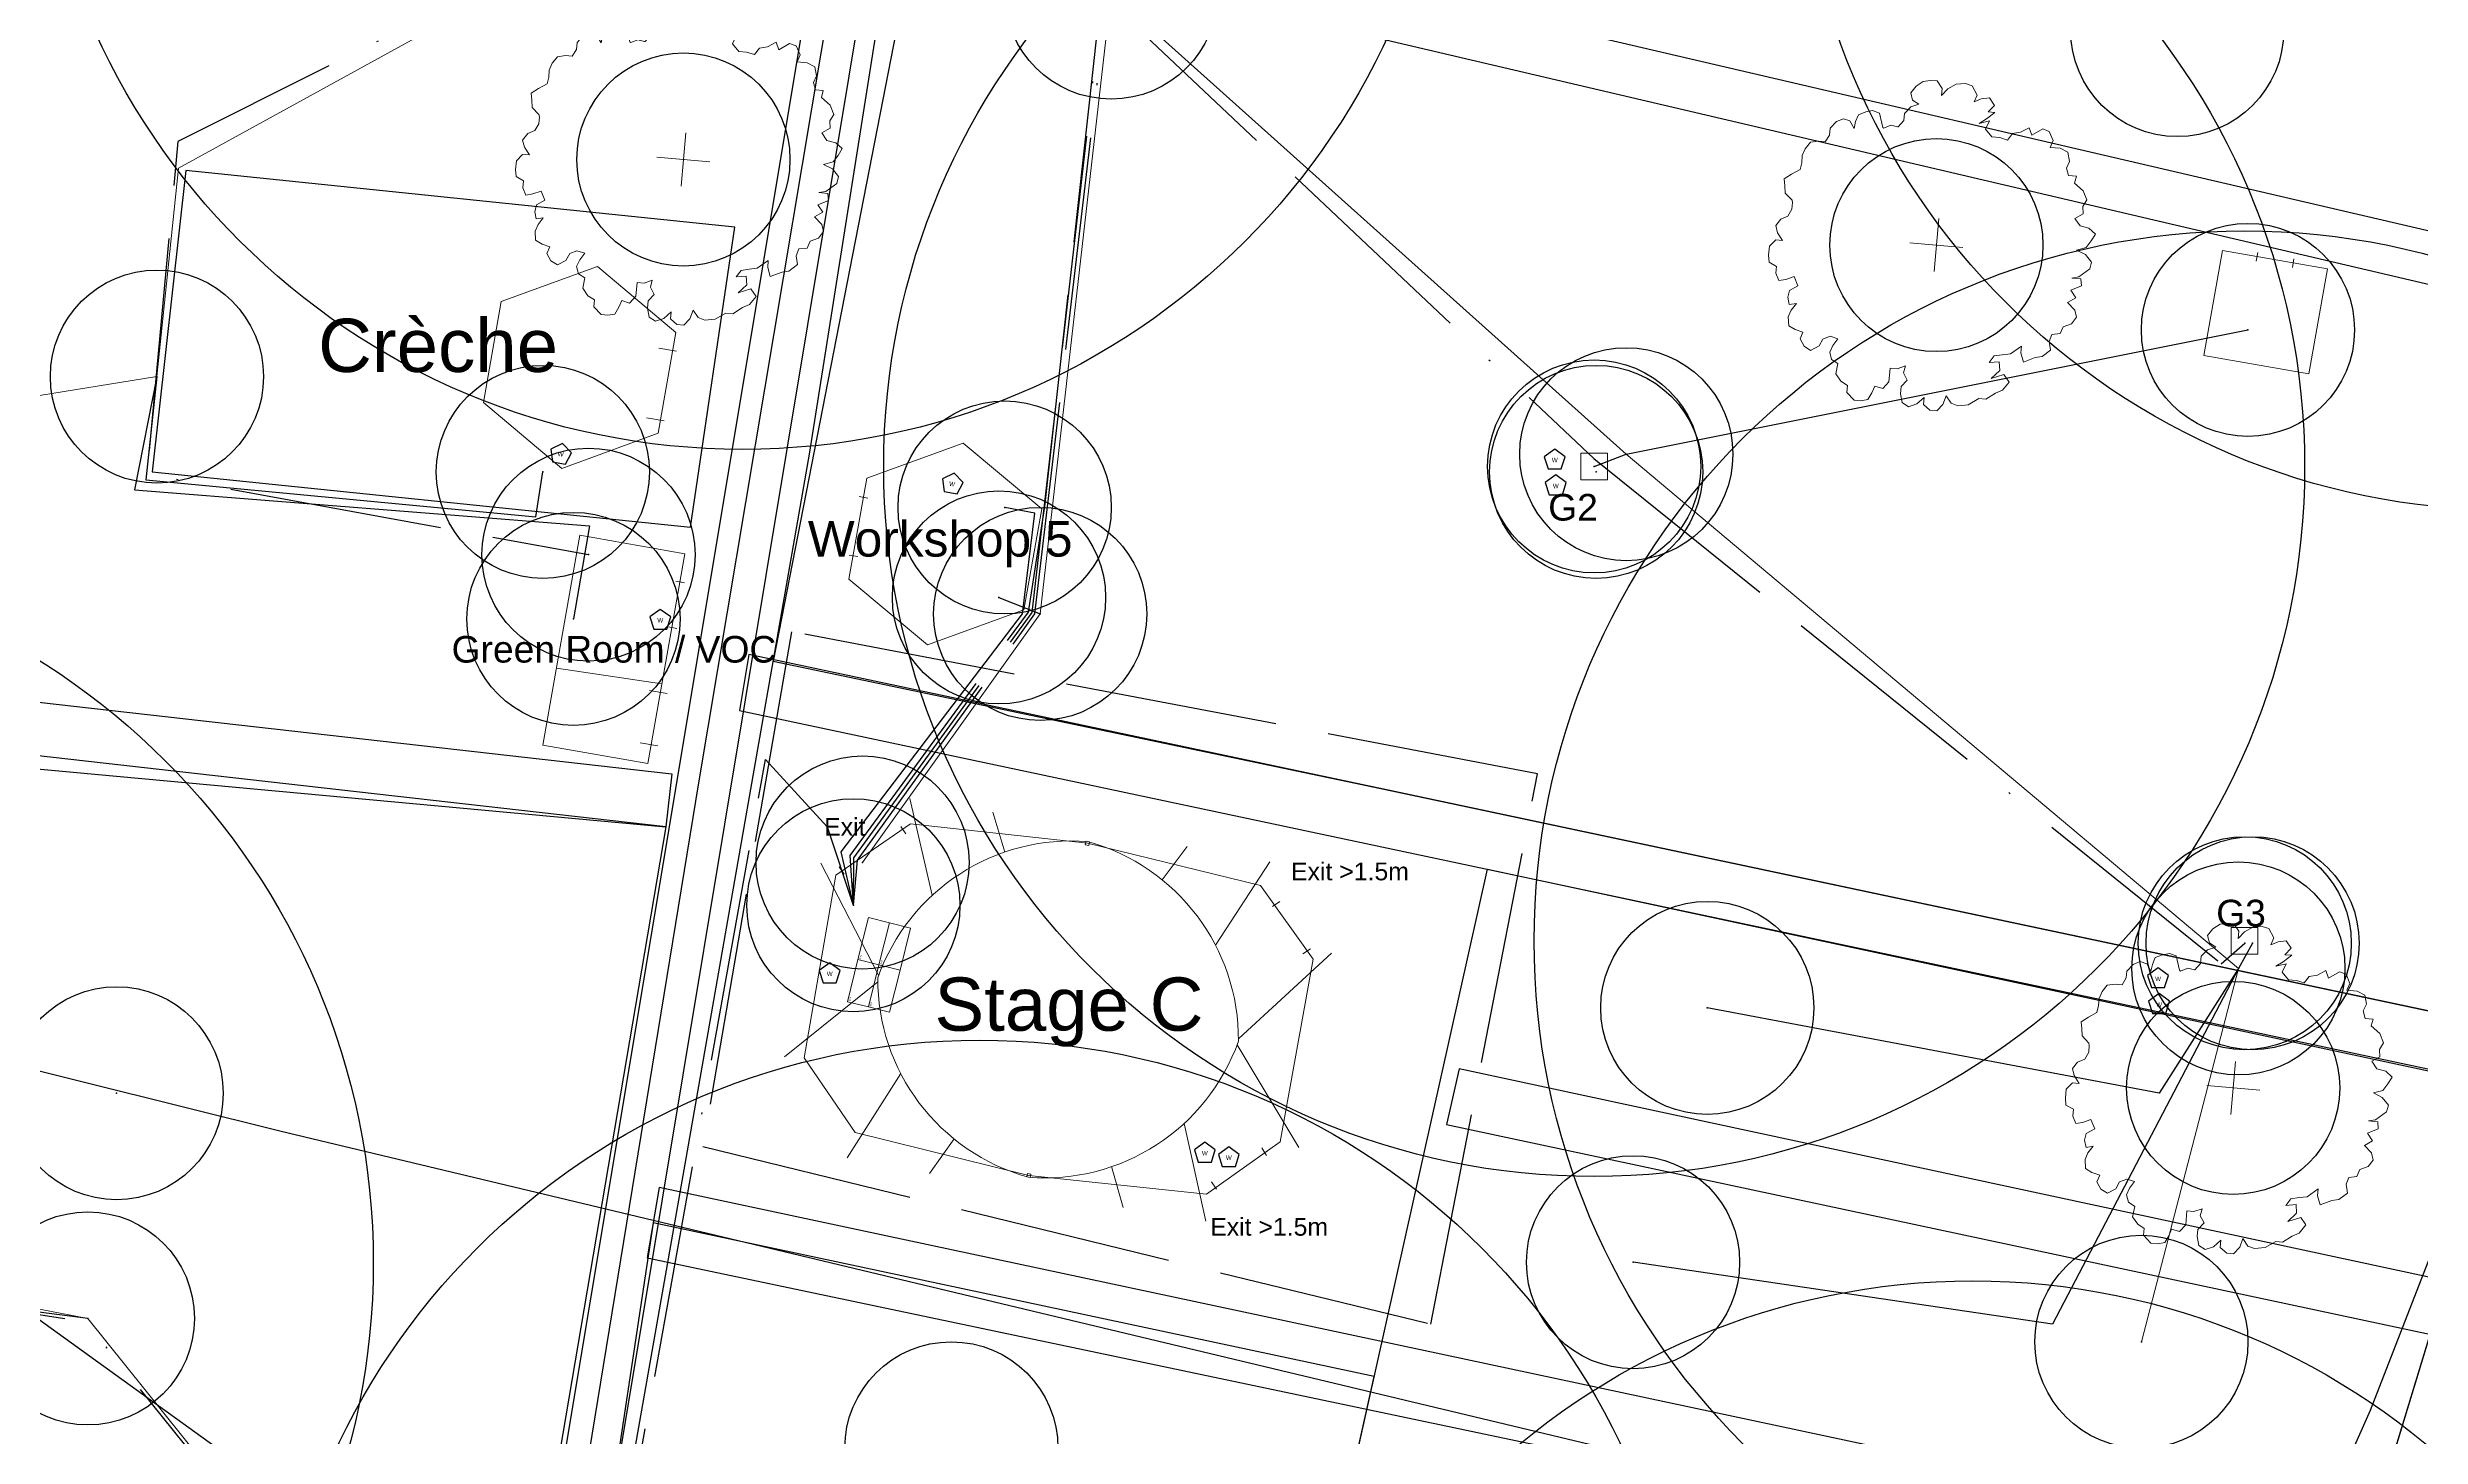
# Model space of a CAD drawing. Header units: metres. Extents: x 372109 to 376137, y 236217 to 239160.
# Drawn here: x 374134.1 to 374267.7, y 238055.7 to 238133.9 of the extents above; entities that cross this region are included whole.
import ezdxf

# ---------------------------------------------------------------- set-up
doc = ezdxf.new("R2010")
doc.units = ezdxf.units.M
doc.header["$MEASUREMENT"] = 0
doc.header["$PDMODE"] = 32
doc.header["$PDSIZE"] = 12
for name, pattern in [('ACAD_ISO02W100', [15, 12, -3]), ('ACAD_ISO05W100', [33, 24, -3, 0, -3, 0, -3]), ('ACAD_ISO11W100', [33, 12, -3, 12, -3, 0, -3])]:
    doc.linetypes.add(name, pattern=pattern)
for name, color, linetype, lineweight, true_color in [('Areas ... Camping', 96, 'Continuous', 25, 0x008000), ('Fire ... Water Extinguisher', 1, 'Continuous', 25, 0xff0000), ('Heras (internal)', 16, 'Continuous', 25, 0x800000), ('Labels', 18, 'Continuous', 25, 0x000000), ('License ... Film', 6, 'ACAD_ISO02W100', 25, 0xff00ff), ('Lighting ... Festoon', 4, 'Continuous', 25, 0x00ffff), ('Natural ... Tree Symbols', 96, 'Continuous', 5, 0x008000), ('Natural ... Trees', 96, 'Continuous', 25, 0x008000), ('NOC ... Copper', 9, 'ACAD_ISO05W100', 25, 0xc0c0c0), ('NOC ... DK', 18, 'Continuous', 13, 0x000000), ('NOC ... DK Names', 18, 'Continuous', 25, 0x000000), ('NOC ... DK Radius', 216, 'Continuous', 25, 0x800080), ('NOC ... Fibre', 2, 'ACAD_ISO11W100', 25, 0xffff00), ('NOC ... Switch', 30, 'Continuous', 25, 0xff7f00), ('Paths ... Fire', 253, 'Continuous', 25, 0xa0a0a4), ('Paths ... Trackway', 9, 'Continuous', 25, 0xc0c0c0), ('Power ... 16', 4, 'Continuous', 25, 0x00ffff), ('Power ... 32', 5, 'Continuous', 25, 0x0000ff), ('Power ... 63-3', 20, 'Continuous', 13, 0xfd5b07), ('Power ... Distro', 3, 'Continuous', 25, 0x00ff00), ('Services ... Comms ... Ducts', 3, 'Continuous', 25, 0x00ff00), ('Services ... Comms ... Manholes', 3, 'Continuous', 25, 0x00ff00), ('Services ... Water Lines', 5, 'Continuous', 25, 0x0000ff), ('Streets', 18, 'Continuous', 25, 0x000000), ('Structures', 18, 'Continuous', 18, 0x000000), ('Structures ... Exits', 18, 'Continuous', 5, 0x000000), ('Structures ... Guys & Poles', 253, 'Continuous', 9, 0xa0a0a4), ('Structures ... Internal', 9, 'Continuous', 0, 0xc0c0c0)]:
    doc.layers.add(name, color=color, linetype=linetype, lineweight=lineweight, true_color=true_color)
doc.styles.add('textstyle113', font='Arial.ttf')
doc.styles.add('textstyle116', font='Arial.ttf')
doc.styles.add('textstyle117', font='Arial.ttf')
doc.styles.add('textstyle12', font='')
doc.styles.add('textstyle17', font='Arial.ttf')
doc.styles.add('textstyle51', font='Arial.ttf')
doc.styles.add('textstyle52', font='Arial.ttf')
doc.styles.add('textstyle63', font='Arial.ttf')
doc.styles.add('textstyle77', font='Arial.ttf')
doc.styles.add('textstyle81', font='Arial.ttf')
doc.styles.add('textstyle82', font='Arial.ttf')
doc.styles.get('textstyle12').set_extended_font_data('Liberation Sans')

# ---------------------------------------------------------------- blocks, each defined once
blk = doc.blocks.new('Fire Extinguisher - Water')
at = {"layer": 'Fire ... Water Extinguisher'}
for p, q in [((0, 0.62), (-0.59, 0.19)), ((-0.59, 0.19), (-0.37, -0.5)), ((0.59, 0.19), (0, 0.62)), ((0.37, -0.5), (0.59, 0.19)), ((-0.37, -0.5), (0.37, -0.5))]:
    blk.add_line(p, q, dxfattribs=at)
at = {"layer": 'Fire ... Water Extinguisher', "insert": (0, 0), "char_height": 0.05, "attachment_point": 5, "style": 'textstyle17'}
blk.add_mtext('\\H0.25;W', dxfattribs=at)
blk = doc.blocks.new('Hex 10x12')
at = {"layer": 'Structures', "flags": 128}
blk.add_lwpolyline([(2.89, 5), (-2.89, 5), (-5.77, 0), (-2.89, -5), (2.89, -5), (5.77, 0)], close=True, dxfattribs=at)
blk = doc.blocks.new('Clearspan 6x12')
at = {"layer": 'Structures', "flags": 128}
blk.add_lwpolyline([(-6, -3), (6, -3), (6, 3), (-6, 3)], close=True, dxfattribs=at)
blk = doc.blocks.new('Tree')
at = {"layer": 'Natural ... Tree Symbols', "linetype": 'ByBlock'}
for p, q in [((0, -1.5), (0, 1.5)), ((-1.5, 0), (1.5, 0))]:
    blk.add_line(p, q, dxfattribs=at)
blk.add_lwpolyline([(-0.97, -7.72), (-1.22, -7.33), (-1.15, -6.93), (-1.6, -7.13), (-1.99, -7.13), (-1.99, -7.91), (-2.31, -8.32), (-2.76, -8.22), (-2.89, -8.61), (-3.08, -9.01), (-3.47, -9.11), (-3.85, -9.11), (-4.3, -8.71), (-4.3, -8.32), (-4.69, -8.11), (-5.01, -7.72), (-4.94, -7.13), (-5.32, -6.93), (-5.46, -6.53), (-5.32, -6.14), (-5.07, -5.74), (-5.52, -5.64), (-5.91, -5.83), (-6.09, -6.24), (-6.54, -6.53), (-6.93, -6.33), (-7.19, -5.94), (-7.06, -5.55), (-7.51, -5.44), (-7.89, -5.25), (-7.96, -4.75), (-7.83, -4.36), (-7.57, -3.96), (-7.96, -4.06), (-8.08, -3.66), (-8.02, -3.27), (-7.57, -2.97), (-7.83, -2.47), (-8.28, -2.67), (-8.66, -2.77), (-8.86, -2.37), (-8.86, -1.98), (-9.3, -1.78), (-9.36, -1.39), (-9.36, -0.89), (-9.04, -0.5), (-8.66, -0.5), (-8.98, -0.09), (-9.11, 0.3), (-8.86, 0.69), (-8.47, 0.89), (-8.28, 1.3), (-8.28, 1.69), (-8.32, 1.81), (-8.73, 2.18), (-8.79, 2.58), (-8.86, 2.97), (-8.47, 3.27), (-8.02, 3.57), (-7.96, 3.96), (-7.96, 4.36), (-7.83, 4.76), (-7.57, 5.15), (-7.12, 5.25), (-6.74, 5.25), (-6.54, 5.65), (-6.54, 6.04), (-6.22, 6.44), (-5.84, 6.63), (-5.46, 6.54), (-5.19, 6.14), (-5.14, 6.54), (-5.01, 6.93), (-4.62, 7.13), (-4.24, 7.23), (-3.85, 7.13), (-3.59, 6.34), (-3.53, 6.3), (-3.14, 6.5), (-2.76, 6.44), (-2.73, 6.44), (-2.44, 6.83), (-2.44, 7.23), (-2.12, 7.63), (-1.67, 7.82), (-2.05, 8.02), (-2.19, 8.42), (-1.92, 8.82), (-1.54, 9.12), (-1.15, 9.21), (-0.77, 9.21), (-0.45, 8.82), (-0.45, 8.42), (-0.13, 8.82), (0.32, 9.12), (0.83, 9.21), (1.22, 9.12), (1.54, 8.62), (1.41, 8.22), (1.8, 8.42), (2.25, 8.52), (2.57, 8.12), (2.25, 7.73), (2.63, 7.73), (2.18, 7.33), (1.8, 7.04), (2.37, 7.23), (2.18, 6.74), (2.57, 6.34), (3.02, 6.34), (3.47, 6.24), (3.72, 6.63), (4.17, 6.74), (4.62, 7.04), (4.81, 6.63), (5.39, 7.04), (5.77, 6.93), (6.03, 6.44), (5.9, 6.04), (6.47, 6.04), (6.92, 5.85), (7.06, 5.35), (6.92, 4.96), (7.06, 4.55), (7.51, 4.55), (7.44, 4.16), (7.96, 3.77), (8.21, 3.27), (8.02, 2.88), (8.08, 2.47), (7.64, 2.18), (7.96, 1.78), (8.47, 1.69), (8.86, 1.39), (8.66, 0.99), (8.41, 0.6), (7.89, 0.41), (8.41, 0.2), (8.79, -0.2), (8.72, -0.59), (8.14, -1.09), (7.76, -1.19), (8.27, -1.19), (8.34, -1.58), (7.76, -1.88), (8.08, -2.28), (7.64, -2.58), (8.08, -2.97), (8.21, -3.36), (7.96, -3.75), (7.51, -3.96), (7.37, -4.36), (6.92, -4.45), (6.8, -4.85), (6.92, -5.34), (6.47, -5.74), (6.09, -5.83), (5.45, -6.14), (5.26, -5.64), (5.26, -5.25), (4.68, -5.74), (4.23, -5.83), (3.78, -5.94), (3.53, -6.33), (4.1, -6.24), (4.17, -6.72), (3.72, -7.22), (4.42, -6.93), (4.75, -7.33), (4.42, -7.82), (4.04, -8.02), (3.53, -8.41), (3.14, -8.41), (2.57, -8.8), (1.99, -8.91), (1.6, -8.8), (1.28, -8.41), (1.15, -8.91), (0.83, -9.3), (0.45, -9.3), (0.06, -9.01), (0.06, -8.61), (-0.32, -9.01), (-0.77, -9.21), (-1.15, -9.01), (-1.29, -8.52), (-1.29, -8.11)], close=True, dxfattribs=at)
blk = doc.blocks.new('4x8ft stage')
at = {"layer": 'Structures ... Internal'}
for p, q in [((1.22, 0.61), (-1.22, 0.61)), ((-1.22, 0.61), (-1.22, -0.61)), ((1.22, -0.61), (1.22, 0.61)), ((-1.22, -0.61), (1.22, -0.61))]:
    blk.add_line(p, q, dxfattribs=at)
at = {"layer": 'Structures ... Internal', "insert": (-1.17, 0.56), "char_height": 0.1, "attachment_point": 1, "style": 'textstyle12'}
blk.add_mtext('4×8', dxfattribs=at)
blk = doc.blocks.new('Clearspan 6x6')
at = {"layer": 'Structures', "flags": 128}
blk.add_lwpolyline([(3, -3), (3, 3), (-3, 3), (-3, -3)], close=True, dxfattribs=at)

msp = doc.modelspace()

# ---------------------------------------------------------------- linework, layer by layer
at = {"layer": 'Areas ... Camping', "flags": 128}
for points in [[(374296.04, 238185.54), (374285.79, 238176.94), (374281, 238167), (374255.24, 238173.34), (374225, 238173), (374212, 238157), (374187, 238161), (374174.96, 238099.34), (374208.82, 238092.24), (374290, 238075), (374298.98, 238104.65), (374308.05, 238140.24), (374311.57, 238159.23), (374311.85, 238165.91), (374311.73, 238167.9), (374310.19, 238172.92), (374296.04, 238185.54)], [(374061, 238063), (374069.15, 238090.77), (374071.45, 238099.01), (374168.92, 238090.01), (374161.58, 238046.76), (374061, 238063)], [(374215.18, 238087.62), (374288.39, 238071.92), (374267.33, 238014.56), (374265.65, 238010.07), (374245, 238014), (374242.5, 238006.57), (374239.41, 237997.06), (374199.22, 238005.1), (374185, 237946), (374152, 237952), (374149.28, 237952.62), (374165.03, 238048.69), (374204.79, 238041.01)], [(374208.81, 238059.04), (374168.21, 238067.71), (374165.33, 238048.63), (374204.79, 238041.01), (374208.81, 238059.04), (374208.81, 238059.04)]]:
    msp.add_lwpolyline(points, close=True, dxfattribs=at)
at = {"layer": 'Heras (internal)'}
for p, q in [((374141.89, 238126.98), (374140, 238110)), ((374172.8, 238123.79), (374141.89, 238126.98)), ((374170.31, 238106.88), (374172.8, 238123.79)), ((374140, 238110), (374170.31, 238106.88))]:
    msp.add_line(p, q, dxfattribs=at)
at = {"layer": 'License ... Film'}
for p, q in [((374176, 238101), (374171, 238072)), ((374218, 238093), (374176, 238101)), ((374212, 238062), (374218, 238093)), ((374171, 238072), (374212, 238062))]:
    msp.add_line(p, q, dxfattribs=at)
at = {"layer": 'Lighting ... Festoon', "flags": 128}
msp.add_lwpolyline([(374297, 238182), (374278, 238191), (374243, 238199), (374219, 238199), (374191, 238196), (374185.77, 238166.57), (374177, 238111), (374170, 238071), (374164, 238037), (374157, 237995), (374147, 237936)], dxfattribs=at)
at = {"layer": 'Natural ... Trees'}
for p in [(374169.91, 238127.6), (374240.46, 238122.78), (374257.17, 238075.3)]:
    msp.add_point(p, dxfattribs=at)
at = {"layer": 'NOC ... Copper'}
msp.add_lwpolyline([(374179.48, 238085.59), (374178.8, 238088.6), (374189, 238102), (374189.69, 238107.68), (374188, 238108)], dxfattribs=at)
at = {"layer": 'NOC ... DK', "flags": 128}
for points in [[(374220.44, 238109.56), (374221.94, 238109.56), (374221.94, 238111.06), (374220.44, 238111.06)], [(374257.06, 238082.83), (374258.56, 238082.83), (374258.56, 238084.33), (374257.06, 238084.33)]]:
    msp.add_lwpolyline(points, close=True, dxfattribs=at)
at = {"layer": 'NOC ... DK Radius'}
for centre in [(374173.24, 238151.27), (374272.65, 238147.84), (374221.19, 238110.31), (374257.81, 238083.58), (374112.45, 238065.45), (374186.58, 238037.99), (374242.51, 238024.43)]:
    msp.add_circle(centre, 40, dxfattribs=at)
at = {"layer": 'NOC ... Fibre'}
for points in [[(374179.48, 238085.59), (374179.51, 238088.27), (374189.55, 238102.09), (374193.6, 238137.5), (374212.32, 238168.45), (374207.88, 238171.65), (374209.87, 238187.85), (374198, 238187)], [(374179.48, 238085.59), (374179.72, 238088.13), (374189.7, 238102), (374193.8, 238136.9), (374188.4, 238141.2), (374183.5, 238142.49), (374177.87, 238143.88), (374176.64, 238143.64), (374171.79, 238143.51), (374171.67, 238150.69), (374173.24, 238151.27)], [(374179.48, 238085.59), (374179.3, 238088.4), (374189.35, 238102.11), (374190.26, 238108.05), (374193.45, 238136.91), (374221.17, 238110.75)], [(374221.17, 238110.75), (374256.5, 238082.3), (374257.82, 238083.45)]]:
    msp.add_lwpolyline(points, dxfattribs=at)
at = {"layer": 'NOC ... Fibre', "flags": 128}
for points in [[(374173.24, 238151.27), (374171.28, 238150.93), (374171.12, 238143.5), (374141.45, 238128.61), (374139.71, 238109.9), (374164.57, 238105.34)], [(374242, 237983), (374243.03, 237980.29), (374247.38, 237993.7), (374251, 238005), (374263.29, 238045.08), (374277.55, 238091.96), (374285.14, 238116.87), (374295.71, 238145.95), (374295.5, 238146.3), (374295.14, 238146.15)], [(374242, 237983), (374243.8, 237983), (374246, 237992), (374225.72, 237997.46), (374199.02, 238004.12), (374159.83, 238011.96), (374174.54, 238093.81), (374178, 238090), (374179.48, 238085.59)], [(374144.3, 238015.49), (374153.5, 238013.8), (374156.5, 238037), (374136.3, 238062.1), (374112.26, 238065.79)]]:
    msp.add_lwpolyline(points, dxfattribs=at)
at = {"layer": 'NOC ... Switch'}
for p in [(374221.3, 238110), (374188, 238108), (374164.57, 238105.34), (374179.48, 238085.59), (374257.82, 238083.45)]:
    msp.add_point(p, dxfattribs=at)
at = {"layer": 'Paths ... Fire', "flags": 128}
for points in [[(374301.48, 238115.83), (374300.74, 238112.92), (374180.63, 238141.11), (374181.1, 238143.9), (374301.49, 238115.83)], [(374173.07, 238096.57), (374289, 238071.95), (374290, 238075), (374173.6, 238099.72)], [(374168.54, 238069.69), (374167.88, 238065.73), (374278.15, 238042.52), (374279.54, 238046.02)]]:
    msp.add_lwpolyline(points, close=True, dxfattribs=at)
msp.add_lwpolyline([(374285.14, 238061), (374213.58, 238076.37), (374212.88, 238073.24), (374284.15, 238058.04), (374285.14, 238061)], dxfattribs=at)
at = {"layer": 'Paths ... Trackway', "flags": 128}
for points in [[(374146.54, 237935.52), (374143.49, 237936.11), (374186.78, 238196.07), (374189.9, 238196.4), (374189.74, 238195.57)], [(374116, 238096), (374116.34, 238098.98), (374169.26, 238092.99), (374168.92, 238090.01)]]:
    msp.add_lwpolyline(points, close=True, dxfattribs=at)
at = {"layer": 'Power ... 16'}
msp.add_line((374136.38, 238062.32), (374112.22, 238065.38), dxfattribs=at)
at = {"layer": 'Power ... 32'}
for p, q in [((374223, 238111), (374258, 238118)), ((374221.19, 238110.31), (374223, 238111)), ((374187.68, 238102.93), (374190, 238102)), ((374258.26, 238083.45), (374257.46, 238082.03))]:
    msp.add_line(p, q, dxfattribs=at)
at = {"layer": 'Power ... 32', "flags": 128}
for points in [[(374140.27, 238115.37), (374139, 238109), (374164.62, 238106.97), (374163.72, 238101.72)], [(374140.27, 238115.37), (374139.65, 238109.56), (374161.61, 238107.47), (374162, 238110)], [(374257.46, 238082.03), (374247, 238062), (374223.38, 238065.48)], [(374257.46, 238082.03), (374253, 238075), (374227.56, 238079.81)]]:
    msp.add_lwpolyline(points, dxfattribs=at)
at = {"layer": 'Power ... 63-3'}
for p, q in [((374223, 238111), (374257.46, 238082.03)), ((374257.46, 238082.03), (374252, 238061))]:
    msp.add_line(p, q, dxfattribs=at)
at = {"layer": 'Power ... 63-3', "flags": 128}
for points in [[(374174, 238145), (374141.48, 238127.11), (374140.27, 238115.37)], [(374194, 238137), (374190, 238102)], [(374194, 238137), (374223, 238111)], [(374140.27, 238115.37), (374121.82, 238112.39), (374111.72, 238114.54), (374110.64, 238110.17)], [(374190, 238102), (374180, 238088)], [(374136.38, 238062.32), (374114.86, 238066.47), (374093.51, 238069.36)], [(374154, 238014), (374154, 238014), (374156.71, 238036.99), (374136.38, 238062.32)]]:
    msp.add_lwpolyline(points, dxfattribs=at)
at = {"layer": 'Power ... Distro'}
for p in [(374194, 238137), (374254.02, 238134.89), (374258, 238118), (374140.27, 238115.37), (374162, 238110), (374221.19, 238110.31), (374223, 238111), (374163.72, 238101.72), (374187.68, 238102.93), (374190, 238102), (374180, 238088), (374258.26, 238083.45), (374257.46, 238082.03), (374227.56, 238079.81), (374223.38, 238065.48), (374136.38, 238062.32), (374252, 238061), (374185, 238055)]:
    msp.add_point(p, dxfattribs=at)
at = {"layer": 'Services ... Comms ... Ducts'}
for points in [[(374152.29, 237711.93), (374161.84, 237755.27), (374168.52, 237786.56), (374174.41, 237807.42), (374185.25, 237823.94), (374205, 237860), (374215.44, 237890.77), (374224.95, 237918.67), (374243.03, 237980.29), (374250.63, 238003.72), (374263.29, 238045.08), (374285.13, 238116.84), (374295.71, 238145.95), (374318.56, 238202.15), (374333.72, 238248.29), (374337.01, 238284.26), (374343.96, 238336.67), (374350.11, 238381.6), (374354.29, 238435.53), (374303.85, 238444.18), (374237.27, 238454.46)], [(374263.29, 238045.08), (374147.26, 238072.85), (374069.51, 238092.23)]]:
    msp.add_lwpolyline(points, dxfattribs=at)
at = {"layer": 'Services ... Comms ... Manholes'}
msp.add_point((374138, 238075), dxfattribs=at)
at = {"layer": 'Services ... Water Lines'}
for points in [[(374148.09, 237704.75), (374156.87, 237758.16), (374173.69, 237813.4), (374183.94, 237845.23), (374197.84, 237887.42), (374215.64, 237928.14), (374241.74, 238004.96), (374264.9, 238057.15), (374286.12, 238111.78), (374299.78, 238171.53), (374315.01, 238192.29), (374323.19, 238234.94), (374338.55, 238287.61), (374351.24, 238357.85), (374354.41, 238438.57), (374408.79, 238537.1), (374457.08, 238633.43)], [(374077.4, 238104.94), (374088.13, 238095.09), (374211.49, 238006.06), (374293.44, 237961.19), (374355.87, 237968.02)]]:
    msp.add_lwpolyline(points, dxfattribs=at)
at = {"layer": 'Streets', "flags": 128}
msp.add_lwpolyline([(374144.6, 237933.86), (374146.09, 237945.72), (374151, 237972), (374156, 238002), (374170.78, 238092.49), (374187.75, 238193.76), (374188.32, 238198.01)], dxfattribs=at)
at = {"layer": 'Structures'}
for p, q in [((374182.43, 238089.61), (374182.15, 238090.02)), ((374178.96, 238087.34), (374178.68, 238087.76))]:
    msp.add_line(p, q, dxfattribs=at)
at = {"layer": 'Structures', "flags": 128}
msp.add_lwpolyline([(374189.36, 238070.37), (374179.59, 238072.79), (374176.71, 238076.99), (374178.49, 238087.29), (374182.7, 238090.18), (374192.66, 238089.08), (374202.4, 238086.71), (374205.36, 238082.55), (374203.51, 238072.27), (374199.37, 238069.31)], close=True, dxfattribs=at)
at = {"layer": 'Structures ... Exits'}
for p, q in [((374258.55, 238122.36), (374258.46, 238121.87)), ((374260.58, 238122.01), (374260.5, 238121.51)), ((374169.52, 238116.81), (374168.53, 238116.98)), ((374168.82, 238112.87), (374167.84, 238113.04)), ((374179.81, 238108.62), (374180.3, 238108.53)), ((374179.25, 238105.32), (374179.74, 238105.23)), ((374169.98, 238103.76), (374169.49, 238103.85)), ((374169.55, 238101.18), (374169.06, 238101.27)), ((374162.76, 238098.94), (374168.7, 238098.06)), ((374168.99, 238097.52), (374168.01, 238097.69)), ((374168.47, 238094.57), (374167.48, 238094.74)), ((374203.07, 238085.53), (374203.49, 238085.81)), ((374204.79, 238082.86), (374205.21, 238083.14)), ((374202.47, 238071.92), (374202.75, 238071.5)), ((374199.64, 238070.01), (374199.92, 238069.59))]:
    msp.add_line(p, q, dxfattribs=at)
at = {"layer": 'Structures ... Guys & Poles'}
for p, q in [((374183.92, 238086.15), (374182.66, 238091.6)), ((374188, 238088.58), (374187.33, 238090.83)), ((374180.9, 238081.66), (374177.64, 238087.97)), ((374196.87, 238087.02), (374198.27, 238088.91)), ((374199.87, 238083.34), (374202.92, 238088.03)), ((374201.18, 238078.08), (374206.4, 238082.9)), ((374180.86, 238081.28), (374175.61, 238077.06)), ((374201.09, 238077.72), (374204.57, 238071.95)), ((374182.15, 238076.11), (374179.13, 238071.36)), ((374198.1, 238073.3), (374199.32, 238067.8)), ((374185.16, 238072.43), (374183.76, 238070.48)), ((374194.02, 238070.87), (374194.67, 238068.56))]:
    msp.add_line(p, q, dxfattribs=at)
at = {"layer": 'Structures ... Guys & Poles', "flags": 128}
msp.add_lwpolyline([(374192.68, 238089.18, 0.339454), (374180.86, 238081.51, 0.339454), (374189.34, 238070.27, 0.339454), (374201.16, 238077.93, 0.339454)], format="xyb", close=True, dxfattribs=at)
for points in [[(374192.54, 238089), (374192.74, 238088.96), (374192.78, 238089.16), (374192.58, 238089.2)], [(374189.25, 238070.29), (374189.44, 238070.25), (374189.48, 238070.45), (374189.28, 238070.48)]]:
    msp.add_lwpolyline(points, close=True, dxfattribs=at)

# ---------------------------------------------------------------- block references
at = {"layer": 'Fire ... Water Extinguisher', "rotation": 349.9999999999999}
for p in [(374163, 238111), (374185.04, 238109.32)]:
    msp.add_blockref('Fire Extinguisher - Water', p, dxfattribs=at)
at = {"layer": 'Fire ... Water Extinguisher'}
for p in [(374218.97, 238110.67), (374219.03, 238109.21), (374168.61, 238101.64), (374178.15, 238081.73), (374252.94, 238081.45), (374253, 238080), (374199.27, 238071.62), (374200.62, 238071.37)]:
    msp.add_blockref('Fire Extinguisher - Water', p, dxfattribs=at)
at = {"layer": 'Natural ... Tree Symbols', "rotation": 355}
for p in [(374169.91, 238127.6), (374240.46, 238122.78), (374257.17, 238075.3)]:
    msp.add_blockref('Tree', p, dxfattribs=at)
at = {"layer": 'Structures'}
for name, p, rotation in [('Hex 10x12', (374164.07, 238115.89), 20), ('Clearspan 6x6', (374259, 238119), 349.9999999999999), ('Hex 10x12', (374184.66, 238105.94), 80), ('Clearspan 6x12', (374166, 238100), 79.9999999999999)]:
    msp.add_blockref(name, p, dxfattribs=dict(at, rotation=rotation))
at = {"layer": 'Structures ... Internal', "rotation": 76.00000000000001, "row_count": 2, "column_count": 2, "row_spacing": 1.22, "column_spacing": 2.44}
msp.add_blockref('4x8ft stage', (374181.22, 238080.9), dxfattribs=at)

# ---------------------------------------------------------------- texts
at = {"layer": 'Labels', "char_height": 3, "attachment_point": 5}
for s, insert, style in [('Crèche', (374156.1, 238117.11), 'textstyle81'), ('\\H2;Workshop 5', (374184.37, 238105.93), 'textstyle63'), ('\\H1.5;Green Room / VOC', (374166, 238100), 'textstyle77'), ('Stage C', (374191.62, 238079.57), 'textstyle82')]:
    msp.add_mtext(s, dxfattribs=dict(at, insert=insert, style=style))
at = {"layer": 'NOC ... DK Names', "char_height": 1.5, "attachment_point": 5}
for s, insert, style in [('G2', (374220, 238108), 'textstyle51'), ('G3', (374257.61, 238085.14), 'textstyle52')]:
    msp.add_mtext(s, dxfattribs=dict(at, insert=insert, style=style))
at = {"layer": 'Structures', "insert": (374179, 238090), "char_height": 1, "attachment_point": 5, "style": 'textstyle117'}
msp.add_mtext('Exit', dxfattribs=at)
at = {"layer": 'Structures ... Exits', "char_height": 1, "attachment_point": 5}
for insert, style in [((374207.44, 238087.49), 'textstyle116'), ((374202.89, 238067.47), 'textstyle113')]:
    msp.add_mtext('Exit >1.5m', dxfattribs=dict(at, insert=insert, style=style))

doc.saveas('drawing.dxf')
